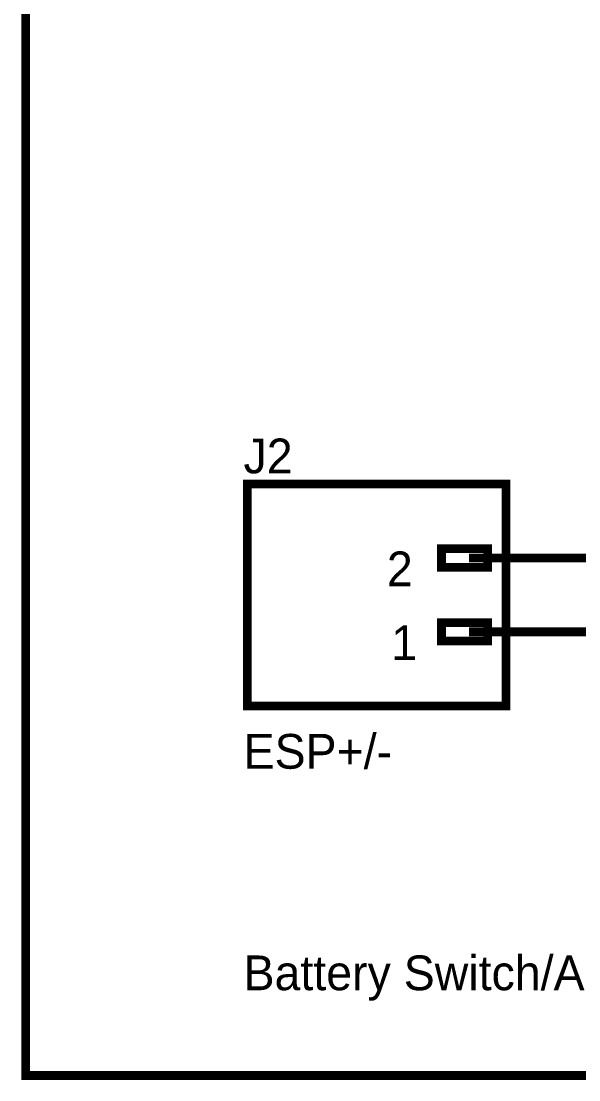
# Model space of a CAD drawing. Header units: inches. Extents: x 0 to 15, y 0 to 9.5.
# Drawn here: x 1.796 to 2.55, y 6.594 to 8.026 of the extents above; entities that cross this region are included whole.
import ezdxf

# ---------------------------------------------------------------- set-up
doc = ezdxf.new("R2010")
doc.units = ezdxf.units.IN
doc.header["$MEASUREMENT"] = 0
doc.layers.add('Sheet', color=255, linetype='Continuous')

msp = doc.modelspace()

# ---------------------------------------------------------------- linework, layer by layer
at = {"layer": 'Sheet'}
for points in [[(1.802, 8.6999, 0.0118, 0.0118, 0), (5.4007, 8.6999, 0.0118, 0.0118, 0), (5.4007, 6.5999, 0.0118, 0.0118, 0), (1.802, 6.5999, 0.0118, 0.0118, 0), (1.802, 8.6999, 0.0118, 0.0118, 0)], [(2.1019, 7.3997, 0.0118, 0.0118, 0), (2.4517, 7.3997, 0.0118, 0.0118, 0), (2.4517, 7.0997, 0.0118, 0.0118, 0), (2.1019, 7.0997, 0.0118, 0.0118, 0), (2.1019, 7.3997, 0.0118, 0.0118, 0)], [(2.1019, 7.3997, 0.0039, 0.0039, 0), (2.1019, 7.0997, 0.0039, 0.0039, 0), (2.4517, 7.0997, 0.0039, 0.0039, 0), (2.4517, 7.3997, 0.0039, 0.0039, 0), (2.1019, 7.3997, 0.0039, 0.0039, 0), (2.1019, 7.3997, 0.0039, 0.0039, 0)], [(2.3643, 7.3123, 0.0118, 0.0118, 0), (2.4267, 7.3123, 0.0118, 0.0118, 0), (2.4267, 7.2873, 0.0118, 0.0118, 0), (2.3643, 7.2873, 0.0118, 0.0118, 0), (2.3643, 7.3123, 0.0118, 0.0118, 0)], [(2.3643, 7.3123, 0.0039, 0.0039, 0), (2.3643, 7.2873, 0.0039, 0.0039, 0), (2.4267, 7.2873, 0.0039, 0.0039, 0), (2.4267, 7.3123, 0.0039, 0.0039, 0), (2.3643, 7.3123, 0.0039, 0.0039, 0), (2.3643, 7.3123, 0.0039, 0.0039, 0)], [(2.3643, 7.2124, 0.0118, 0.0118, 0), (2.4267, 7.2124, 0.0118, 0.0118, 0), (2.4267, 7.1874, 0.0118, 0.0118, 0), (2.3643, 7.1874, 0.0118, 0.0118, 0), (2.3643, 7.2124, 0.0118, 0.0118, 0)], [(2.3643, 7.2124, 0.0039, 0.0039, 0), (2.3643, 7.1874, 0.0039, 0.0039, 0), (2.4267, 7.1874, 0.0039, 0.0039, 0), (2.4267, 7.2124, 0.0039, 0.0039, 0), (2.3643, 7.2124, 0.0039, 0.0039, 0), (2.3643, 7.2124, 0.0039, 0.0039, 0)]]:
    msp.add_lwpolyline(points, format="xyseb", close=True, dxfattribs=at)
for points in [[(2.4017, 7.2998, 0.0118, 0.0118, 0), (2.6018, 7.2998, 0.0118, 0.0118, 0)], [(2.4017, 7.1999, 0.0118, 0.0118, 0), (2.6018, 7.1999, 0.0118, 0.0118, 0)]]:
    msp.add_lwpolyline(points, format="xyseb", dxfattribs=at)

# ---------------------------------------------------------------- texts
for s, height, p in [('J2', 0.047, (2.0967, 7.4143)), ('2', 0.047, (2.2905, 7.2616)), ('1', 0.047, (2.2964, 7.1617)), ('ESP+/-', 0.047, (2.0967, 7.0148)), ('Battery Switch/ADC Voltage Divider Circuit', 0.047001, (2.0967, 6.7152))]:
    msp.add_text(s, height=height, dxfattribs=at).set_placement(p)

doc.saveas('drawing.dxf')
